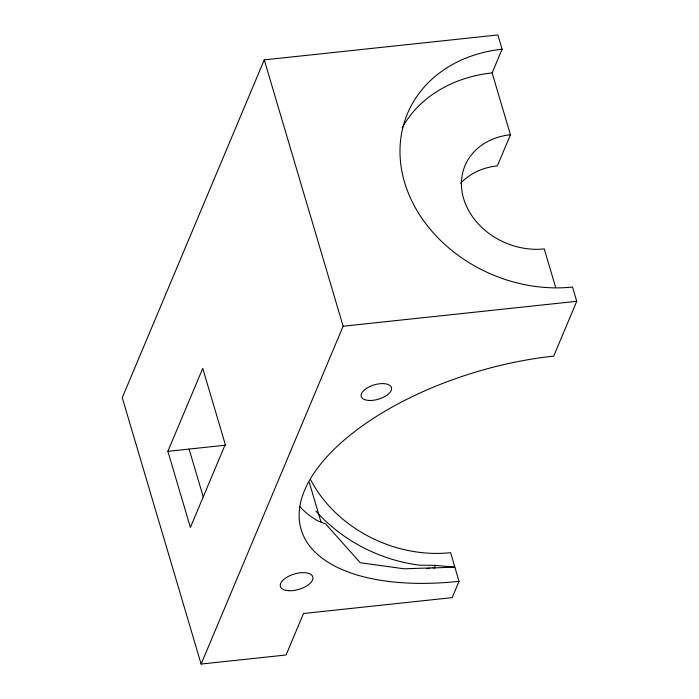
<?xml version="1.0" encoding="UTF-8"?>
<svg xmlns="http://www.w3.org/2000/svg" width="699" height="699" viewBox="0 0 699 699"><rect width="100%" height="100%" fill="white"/><g stroke="black" fill="none" stroke-linecap="round" stroke-linejoin="round"><path stroke-width="1.05" d="M402.143 127.803A140.814 115.632 22.8 0 1 492.131 72.923L502.1 49.218L497.871 34.95L264.266 59.869L122.255 397.696L201.129 664.05L286.074 654.989L303.515 613.504L452.174 597.636L459.025 581.341L450.628 552.682A123.915 101.748 22.8 0 1 310.505 479.488M167.865 451.336L202.745 368.364L225.279 444.459L190.399 527.439L167.865 451.336L225.725 445.158M201.129 664.05L343.13 326.223L264.266 59.869M492.131 72.923L510.445 134.758L497.365 165.873A67.593 55.501 22.8 0 0 460.597 183.348M502.1 49.218A140.814 115.632 22.8 0 0 404.572 182.29A140.814 115.632 22.8 0 0 572.525 287.036L576.745 301.304L553.704 356.123A214.034 101.39 -16.5 0 0 304.607 490.261A214.034 101.39 -16.5 0 0 459.025 581.341M343.13 326.223L576.745 301.304M426.652 568.663L429.885 568.313M433.109 567.972L454.804 567.072M448.103 566.924L453.537 566.994L434.56 565.36L419.872 565.203A140.814 115.632 22.8 0 1 316.035 511.179M555.539 287.036L544.25 248.914A67.593 55.501 22.8 0 1 463.629 198.63A67.593 55.501 22.8 0 1 510.445 134.758M434.56 565.36L435.259 567.745L404.197 568.803L360.265 562.747L325.699 523.962L317.556 520.772A214.034 101.39 -16.5 0 1 299.618 506.364M309.334 482.572L321.077 522.24M189.097 449.073L203.295 497.024M369.107 400.457A15.771 7.471 -16.5 0 0 391.589 388.356A15.771 7.471 -16.5 0 0 368.277 387.29A15.771 7.471 -16.5 0 0 369.107 400.457M288.87 590.716A16.898 8.004 -16.5 0 0 312.951 577.741A16.898 8.004 -16.5 0 0 287.979 576.605A16.898 8.004 -16.5 0 0 288.87 590.716"/></g></svg>
